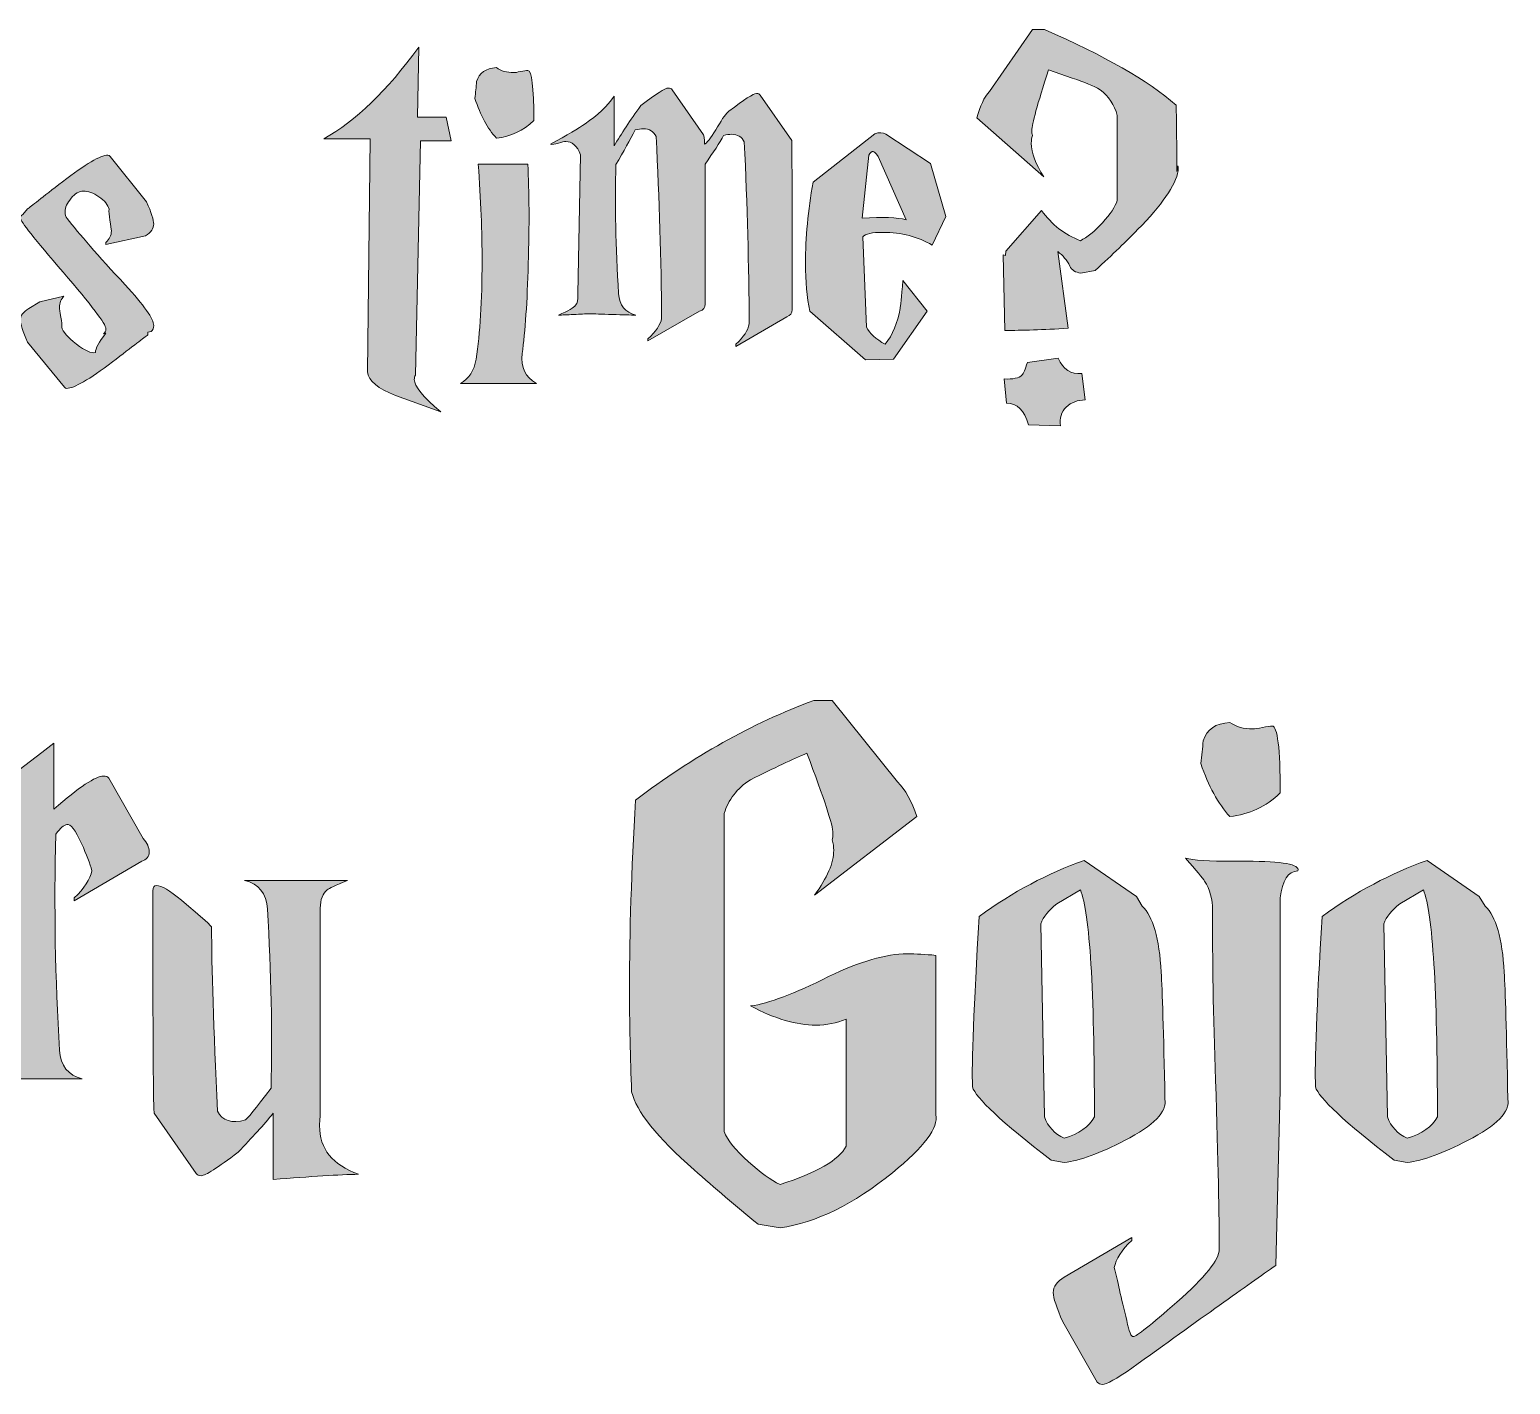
# Model space of a CAD drawing. Header units: centimetres. Extents: x 0.5 to 29, y -19.9 to -0.6.
# Drawn here: x 14.77 to 28.99, y -18.6 to -5.59 of the extents above; entities that cross this region are included whole.
import ezdxf

# ---------------------------------------------------------------- set-up
doc = ezdxf.new("R2010")
doc.units = ezdxf.units.CM
doc.header["$MEASUREMENT"] = 0
doc.layers.add('Capa 1', color=7, linetype='Continuous')

# ---------------------------------------------------------------- blocks, each defined once
blk = doc.blocks.new('block 2')
at = {"layer": 'Capa 1', "true_color": 0x1c1c1b}
h = blk.add_hatch(color=250, dxfattribs=at)
h.dxf.hatch_style = 2
edge = h.paths.add_edge_path()
edge.add_spline(control_points=[(24.134, -8.477), (24.134, -8.477), (24.118, -7.752), (24.118, -7.752), (24.118, -7.752), (24.139, -7.758), (24.139, -7.758), (24.139, -7.758), (24.144, -7.715), (24.144, -7.715), (24.144, -7.715), (24.486, -7.324), (24.486, -7.324), (24.585, -7.461), (24.709, -7.558), (24.86, -7.615), (24.923, -7.583), (24.994, -7.526), (25.071, -7.443), (25.148, -7.36), (25.196, -7.288), (25.213, -7.228), (25.213, -7.228), (25.213, -6.413), (25.213, -6.413), (25.188, -6.311), (25.133, -6.228), (25.048, -6.165), (24.988, -6.13), (24.899, -6.092), (24.782, -6.054), (24.782, -6.054), (24.553, -5.974), (24.553, -5.974), (24.446, -6.306), (24.393, -6.5), (24.393, -6.556), (24.393, -6.574), (24.395, -6.59), (24.398, -6.604), (24.391, -6.629), (24.388, -6.653), (24.388, -6.678), (24.388, -6.773), (24.428, -6.881), (24.509, -7.001), (24.509, -7.001), (23.864, -6.435), (23.864, -6.435), (23.895, -6.322), (23.936, -6.237), (23.985, -6.181), (23.985, -6.181), (24.398, -5.588), (24.398, -5.588), (24.398, -5.588), (24.515, -5.588), (24.515, -5.588), (25.086, -5.835), (25.508, -6.077), (25.779, -6.313), (25.783, -6.412), (25.785, -6.618), (25.785, -6.932), (25.785, -6.971), (25.788, -6.958), (25.795, -6.895), (25.799, -6.909), (25.8, -6.925), (25.8, -6.943), (25.772, -7.084), (25.642, -7.273), (25.409, -7.509), (25.307, -7.615), (25.171, -7.745), (25.001, -7.9), (25.001, -7.9), (24.864, -7.927), (24.864, -7.927), (24.811, -7.92), (24.776, -7.897), (24.758, -7.858), (24.73, -7.802), (24.691, -7.756), (24.642, -7.72), (24.642, -7.72), (24.742, -8.456), (24.742, -8.456), (24.499, -8.47), (24.296, -8.477), (24.134, -8.477)], knot_values=[0, 0, 0, 0, 1, 1, 1, 2, 2, 2, 3, 3, 3, 4, 4, 4, 5, 5, 5, 6, 6, 6, 7, 7, 7, 8, 8, 8, 9, 9, 9, 10, 10, 10, 11, 11, 11, 12, 12, 12, 13, 13, 13, 14, 14, 14, 15, 15, 15, 16, 16, 16, 17, 17, 17, 18, 18, 18, 19, 19, 19, 20, 20, 20, 21, 21, 21, 22, 22, 22, 23, 23, 23, 24, 24, 24, 25, 25, 25, 26, 26, 26, 27, 27, 27, 28, 28, 28, 29, 29, 29, 30, 30, 30, 30], degree=3, periodic=1)
edge = h.paths.add_edge_path()
edge.add_spline(control_points=[(24.351, -8.784), (24.329, -8.851), (24.312, -8.892), (24.298, -8.906), (24.269, -8.934), (24.213, -8.946), (24.128, -8.943), (24.128, -8.943), (24.149, -9.176), (24.149, -9.176), (24.252, -9.176), (24.322, -9.245), (24.361, -9.382), (24.361, -9.382), (24.668, -9.393), (24.668, -9.393), (24.657, -9.319), (24.676, -9.259), (24.724, -9.213), (24.771, -9.167), (24.832, -9.144), (24.906, -9.144), (24.906, -9.144), (24.874, -8.89), (24.874, -8.89), (24.769, -8.901), (24.693, -8.851), (24.647, -8.742), (24.647, -8.742), (24.351, -8.784), (24.351, -8.784)], knot_values=[0, 0, 0, 0, 1, 1, 1, 2, 2, 2, 3, 3, 3, 4, 4, 4, 5, 5, 5, 6, 6, 6, 7, 7, 7, 8, 8, 8, 9, 9, 9, 10, 10, 10, 10], degree=3, periodic=1)
h = blk.add_hatch(color=250, dxfattribs=at)
h.dxf.hatch_style = 2
edge = h.paths.add_edge_path()
edge.add_spline(control_points=[(18.816, -6.657), (18.816, -6.657), (18.519, -6.657), (18.519, -6.657), (18.519, -6.657), (18.472, -8.906), (18.472, -8.906), (18.465, -8.92), (18.461, -8.934), (18.461, -8.948), (18.461, -9.012), (18.546, -9.116), (18.715, -9.26), (18.715, -9.26), (18.281, -9.102), (18.281, -9.102), (18.112, -9.038), (18.022, -8.962), (18.011, -8.874), (18.011, -8.874), (18.038, -6.636), (18.038, -6.636), (18.038, -6.636), (17.593, -6.636), (17.593, -6.636), (17.897, -6.466), (18.2, -6.174), (18.503, -5.757), (18.503, -5.757), (18.493, -6.429), (18.493, -6.429), (18.493, -6.429), (18.768, -6.429), (18.768, -6.429), (18.768, -6.429), (18.816, -6.657), (18.816, -6.657)], knot_values=[0, 0, 0, 0, 1, 1, 1, 2, 2, 2, 3, 3, 3, 4, 4, 4, 5, 5, 5, 6, 6, 6, 7, 7, 7, 8, 8, 8, 9, 9, 9, 10, 10, 10, 11, 11, 11, 12, 12, 12, 12], degree=3, periodic=1)
h = blk.add_hatch(color=250, dxfattribs=at)
h.dxf.hatch_style = 2
edge = h.paths.add_edge_path()
edge.add_spline(control_points=[(19.054, -8.752), (19.093, -8.502), (19.112, -8.19), (19.112, -7.816), (19.112, -7.534), (19.1, -7.221), (19.075, -6.879), (19.075, -6.879), (19.551, -6.879), (19.551, -6.879), (19.565, -7.147), (19.567, -7.466), (19.556, -7.837), (19.546, -8.2), (19.526, -8.488), (19.498, -8.699), (19.481, -8.83), (19.526, -8.925), (19.636, -8.985), (19.636, -8.985), (18.906, -8.985), (18.906, -8.985), (18.987, -8.939), (19.036, -8.862), (19.054, -8.752)], knot_values=[0, 0, 0, 0, 1, 1, 1, 2, 2, 2, 3, 3, 3, 4, 4, 4, 5, 5, 5, 6, 6, 6, 7, 7, 7, 8, 8, 8, 8], degree=3, periodic=1)
edge = h.paths.add_edge_path()
edge.add_spline(control_points=[(19.059, -6.085), (19.055, -6.138), (19.05, -6.193), (19.043, -6.249), (19.096, -6.412), (19.165, -6.539), (19.25, -6.63), (19.387, -6.616), (19.507, -6.56), (19.609, -6.461), (19.609, -6.14), (19.59, -5.98), (19.551, -5.98), (19.537, -5.98), (19.514, -5.983), (19.482, -5.99), (19.451, -5.997), (19.428, -6.001), (19.414, -6.001), (19.35, -6.001), (19.295, -5.985), (19.25, -5.953), (19.147, -5.96), (19.084, -6.004), (19.059, -6.085)], knot_values=[0, 0, 0, 0, 1, 1, 1, 2, 2, 2, 3, 3, 3, 4, 4, 4, 5, 5, 5, 6, 6, 6, 7, 7, 7, 8, 8, 8, 8], degree=3, periodic=1)
h = blk.add_hatch(color=250, dxfattribs=at)
h.dxf.hatch_style = 2
edge = h.paths.add_edge_path()
edge.add_spline(control_points=[(21.25, -6.689), (21.285, -6.66), (21.326, -6.605), (21.374, -6.522), (21.422, -6.439), (21.458, -6.389), (21.483, -6.371), (21.631, -6.258), (21.719, -6.202), (21.747, -6.202), (21.765, -6.202), (21.777, -6.207), (21.784, -6.218), (21.784, -6.218), (22.086, -6.652), (22.086, -6.652), (22.089, -6.655), (22.091, -7.197), (22.091, -8.276), (22.091, -8.311), (22.073, -8.334), (22.038, -8.345), (22.038, -8.345), (21.551, -8.631), (21.551, -8.631), (21.551, -8.631), (21.551, -8.61), (21.551, -8.61), (21.625, -8.539), (21.668, -8.474), (21.678, -8.414), (21.675, -7.856), (21.659, -7.274), (21.631, -6.667), (21.606, -6.618), (21.566, -6.593), (21.511, -6.593), (21.486, -6.593), (21.46, -6.597), (21.432, -6.604), (21.394, -6.675), (21.335, -6.766), (21.255, -6.879), (21.255, -6.879), (21.255, -7.461), (21.255, -7.461), (21.255, -7.461), (21.255, -7.985), (21.255, -7.985), (21.255, -7.996), (21.255, -8.02), (21.255, -8.059), (21.255, -8.059), (21.255, -8.176), (21.255, -8.176), (21.255, -8.176), (21.255, -8.223), (21.255, -8.223), (21.255, -8.258), (21.237, -8.281), (21.201, -8.292), (21.201, -8.292), (20.705, -8.578), (20.705, -8.578), (20.705, -8.578), (20.705, -8.557), (20.705, -8.557), (20.782, -8.486), (20.826, -8.421), (20.837, -8.361), (20.833, -7.803), (20.815, -7.221), (20.784, -6.615), (20.759, -6.565), (20.719, -6.54), (20.662, -6.54), (20.638, -6.54), (20.611, -6.544), (20.583, -6.551), (20.534, -6.646), (20.472, -6.757), (20.398, -6.884), (20.387, -7.262), (20.396, -7.675), (20.424, -8.123), (20.431, -8.236), (20.486, -8.304), (20.588, -8.329), (20.539, -8.329), (20.464, -8.327), (20.363, -8.324), (20.263, -8.32), (20.188, -8.318), (20.138, -8.318), (20.107, -8.318), (20.058, -8.32), (19.993, -8.324), (19.928, -8.327), (19.879, -8.329), (19.847, -8.329), (19.939, -8.29), (19.994, -8.258), (20.011, -8.234), (20.026, -8.22), (20.033, -8.184), (20.033, -8.128), (20.033, -8.128), (20.059, -6.789), (20.059, -6.789), (20.024, -6.704), (19.976, -6.662), (19.916, -6.662), (19.902, -6.662), (19.878, -6.667), (19.845, -6.678), (19.811, -6.689), (19.786, -6.692), (19.768, -6.689), (19.93, -6.6), (20.041, -6.535), (20.101, -6.493), (20.221, -6.412), (20.315, -6.323), (20.382, -6.228), (20.382, -6.228), (20.382, -6.704), (20.382, -6.704), (20.449, -6.588), (20.534, -6.459), (20.636, -6.318), (20.784, -6.205), (20.872, -6.149), (20.9, -6.149), (20.918, -6.149), (20.93, -6.154), (20.938, -6.165), (20.938, -6.165), (21.239, -6.599), (21.239, -6.599), (21.243, -6.602), (21.246, -6.632), (21.25, -6.689)], knot_values=[0, 0, 0, 0, 1, 1, 1, 2, 2, 2, 3, 3, 3, 4, 4, 4, 5, 5, 5, 6, 6, 6, 7, 7, 7, 8, 8, 8, 9, 9, 9, 10, 10, 10, 11, 11, 11, 12, 12, 12, 13, 13, 13, 14, 14, 14, 15, 15, 15, 16, 16, 16, 17, 17, 17, 18, 18, 18, 19, 19, 19, 20, 20, 20, 21, 21, 21, 22, 22, 22, 23, 23, 23, 24, 24, 24, 25, 25, 25, 26, 26, 26, 27, 27, 27, 28, 28, 28, 29, 29, 29, 30, 30, 30, 31, 31, 31, 32, 32, 32, 33, 33, 33, 34, 34, 34, 35, 35, 35, 36, 36, 36, 37, 37, 37, 38, 38, 38, 39, 39, 39, 40, 40, 40, 41, 41, 41, 42, 42, 42, 43, 43, 43, 44, 44, 44, 45, 45, 45, 46, 46, 46, 47, 47, 47, 47], degree=3, periodic=1)
h = blk.add_hatch(color=250, dxfattribs=at)
h.dxf.hatch_style = 2
edge = h.paths.add_edge_path()
edge.add_spline(control_points=[(23.567, -7.382), (23.567, -7.382), (23.435, -7.657), (23.435, -7.657), (23.298, -7.576), (23.141, -7.535), (22.964, -7.535), (22.858, -7.535), (22.793, -7.549), (22.768, -7.578), (22.768, -7.578), (22.805, -8.445), (22.805, -8.445), (22.834, -8.505), (22.894, -8.56), (22.985, -8.61), (23.056, -8.518), (23.103, -8.403), (23.128, -8.266), (23.132, -8.251), (23.141, -8.162), (23.155, -7.996), (23.155, -7.996), (23.388, -8.292), (23.388, -8.292), (23.388, -8.292), (23.065, -8.752), (23.065, -8.752), (23.065, -8.752), (22.795, -8.758), (22.795, -8.758), (22.795, -8.758), (22.26, -8.292), (22.26, -8.292), (22.232, -8.158), (22.218, -8.005), (22.218, -7.832), (22.218, -7.585), (22.243, -7.325), (22.292, -7.054), (22.292, -7.054), (22.885, -6.588), (22.885, -6.588), (22.927, -6.574), (22.962, -6.576), (22.991, -6.593), (22.991, -6.593), (23.419, -6.874), (23.419, -6.874), (23.419, -6.874), (23.567, -7.382), (23.567, -7.382)], knot_values=[0, 0, 0, 0, 1, 1, 1, 2, 2, 2, 3, 3, 3, 4, 4, 4, 5, 5, 5, 6, 6, 6, 7, 7, 7, 8, 8, 8, 9, 9, 9, 10, 10, 10, 11, 11, 11, 12, 12, 12, 13, 13, 13, 14, 14, 14, 15, 15, 15, 16, 16, 16, 17, 17, 17, 17], degree=3, periodic=1)
edge = h.paths.add_edge_path()
edge.add_spline(control_points=[(23.186, -7.414), (23.186, -7.414), (22.917, -6.805), (22.917, -6.805), (22.892, -6.773), (22.876, -6.757), (22.869, -6.757), (22.855, -6.757), (22.841, -6.77), (22.827, -6.794), (22.827, -6.794), (22.763, -7.398), (22.763, -7.398), (22.961, -7.387), (23.102, -7.392), (23.186, -7.414)], knot_values=[0, 0, 0, 0, 1, 1, 1, 2, 2, 2, 3, 3, 3, 4, 4, 4, 5, 5, 5, 5], degree=3, periodic=1)
h = blk.add_hatch(color=250, dxfattribs=at)
h.dxf.hatch_style = 2
edge = h.paths.add_edge_path()
edge.add_spline(control_points=[(15.9, -8.52), (15.872, -8.541), (15.759, -8.627), (15.561, -8.779), (15.339, -8.948), (15.193, -9.033), (15.122, -9.033), (15.112, -9.033), (15.104, -9.029), (15.101, -9.022), (15.101, -9.022), (14.746, -8.588), (14.746, -8.588), (14.7, -8.486), (14.678, -8.416), (14.678, -8.377), (14.678, -8.334), (14.704, -8.297), (14.757, -8.266), (14.757, -8.266), (14.863, -8.202), (14.863, -8.202), (14.863, -8.202), (15.096, -8.149), (15.096, -8.149), (15.067, -8.177), (15.053, -8.213), (15.053, -8.255), (15.053, -8.269), (15.058, -8.3), (15.066, -8.348), (15.075, -8.395), (15.078, -8.428), (15.074, -8.445), (15.085, -8.488), (15.132, -8.542), (15.215, -8.607), (15.299, -8.672), (15.36, -8.699), (15.398, -8.689), (15.398, -8.65), (15.432, -8.588), (15.498, -8.504), (15.498, -8.504), (15.477, -8.509), (15.477, -8.509), (15.491, -8.498), (15.498, -8.482), (15.498, -8.461), (15.498, -8.415), (15.361, -8.234), (15.088, -7.917), (14.814, -7.6), (14.678, -7.428), (14.678, -7.4), (14.678, -7.382), (14.685, -7.37), (14.699, -7.362), (14.699, -7.362), (14.746, -7.309), (14.746, -7.309), (14.774, -7.288), (14.886, -7.201), (15.082, -7.049), (15.302, -6.879), (15.447, -6.794), (15.517, -6.794), (15.528, -6.794), (15.535, -6.798), (15.538, -6.805), (15.538, -6.805), (15.89, -7.242), (15.89, -7.242), (15.935, -7.345), (15.958, -7.416), (15.958, -7.455), (15.958, -7.497), (15.932, -7.535), (15.879, -7.567), (15.879, -7.567), (15.498, -7.652), (15.498, -7.652), (15.498, -7.652), (15.498, -7.631), (15.498, -7.631), (15.533, -7.602), (15.551, -7.565), (15.551, -7.519), (15.551, -7.502), (15.546, -7.468), (15.537, -7.419), (15.529, -7.37), (15.526, -7.334), (15.53, -7.313), (15.519, -7.271), (15.486, -7.231), (15.432, -7.194), (15.377, -7.157), (15.327, -7.138), (15.281, -7.138), (15.242, -7.138), (15.203, -7.161), (15.164, -7.207), (15.126, -7.253), (15.106, -7.297), (15.106, -7.339), (15.106, -7.364), (15.113, -7.385), (15.127, -7.403), (15.237, -7.544), (15.422, -7.756), (15.683, -8.038), (15.866, -8.236), (15.958, -8.366), (15.958, -8.43), (15.958, -8.454), (15.949, -8.474), (15.932, -8.488), (15.932, -8.488), (15.9, -8.493), (15.9, -8.493), (15.9, -8.493), (15.9, -8.52), (15.9, -8.52)], knot_values=[0, 0, 0, 0, 1, 1, 1, 2, 2, 2, 3, 3, 3, 4, 4, 4, 5, 5, 5, 6, 6, 6, 7, 7, 7, 8, 8, 8, 9, 9, 9, 10, 10, 10, 11, 11, 11, 12, 12, 12, 13, 13, 13, 14, 14, 14, 15, 15, 15, 16, 16, 16, 17, 17, 17, 18, 18, 18, 19, 19, 19, 20, 20, 20, 21, 21, 21, 22, 22, 22, 23, 23, 23, 24, 24, 24, 25, 25, 25, 26, 26, 26, 27, 27, 27, 28, 28, 28, 29, 29, 29, 30, 30, 30, 31, 31, 31, 32, 32, 32, 33, 33, 33, 34, 34, 34, 35, 35, 35, 36, 36, 36, 37, 37, 37, 38, 38, 38, 39, 39, 39, 40, 40, 40, 41, 41, 41, 41], degree=3, periodic=1)
at = {"layer": 'Capa 1', "lineweight": 0}
for points, knots in [([(24.134, -8.477), (24.134, -8.477), (24.118, -7.752), (24.118, -7.752), (24.118, -7.752), (24.139, -7.758), (24.139, -7.758), (24.139, -7.758), (24.144, -7.715), (24.144, -7.715), (24.144, -7.715), (24.486, -7.324), (24.486, -7.324), (24.585, -7.461), (24.709, -7.558), (24.86, -7.615), (24.923, -7.583), (24.994, -7.526), (25.071, -7.443), (25.148, -7.36), (25.196, -7.288), (25.213, -7.228), (25.213, -7.228), (25.213, -6.413), (25.213, -6.413), (25.188, -6.311), (25.133, -6.228), (25.048, -6.165), (24.988, -6.13), (24.899, -6.092), (24.782, -6.054), (24.782, -6.054), (24.553, -5.974), (24.553, -5.974), (24.446, -6.306), (24.393, -6.5), (24.393, -6.556), (24.393, -6.574), (24.395, -6.59), (24.398, -6.604), (24.391, -6.629), (24.388, -6.653), (24.388, -6.678), (24.388, -6.773), (24.428, -6.881), (24.509, -7.001), (24.509, -7.001), (23.864, -6.435), (23.864, -6.435), (23.895, -6.322), (23.936, -6.237), (23.985, -6.181), (23.985, -6.181), (24.398, -5.588), (24.398, -5.588), (24.398, -5.588), (24.515, -5.588), (24.515, -5.588), (25.086, -5.835), (25.508, -6.077), (25.779, -6.313), (25.783, -6.412), (25.785, -6.618), (25.785, -6.932), (25.785, -6.971), (25.788, -6.958), (25.795, -6.895), (25.799, -6.909), (25.8, -6.925), (25.8, -6.943), (25.772, -7.084), (25.642, -7.273), (25.409, -7.509), (25.307, -7.615), (25.171, -7.745), (25.001, -7.9), (25.001, -7.9), (24.864, -7.927), (24.864, -7.927), (24.811, -7.92), (24.776, -7.897), (24.758, -7.858), (24.73, -7.802), (24.691, -7.756), (24.642, -7.72), (24.642, -7.72), (24.742, -8.456), (24.742, -8.456), (24.499, -8.47), (24.296, -8.477), (24.134, -8.477)], [0, 0, 0, 0, 1, 1, 1, 2, 2, 2, 3, 3, 3, 4, 4, 4, 5, 5, 5, 6, 6, 6, 7, 7, 7, 8, 8, 8, 9, 9, 9, 10, 10, 10, 11, 11, 11, 12, 12, 12, 13, 13, 13, 14, 14, 14, 15, 15, 15, 16, 16, 16, 17, 17, 17, 18, 18, 18, 19, 19, 19, 20, 20, 20, 21, 21, 21, 22, 22, 22, 23, 23, 23, 24, 24, 24, 25, 25, 25, 26, 26, 26, 27, 27, 27, 28, 28, 28, 29, 29, 29, 30, 30, 30, 30]), ([(18.816, -6.657), (18.816, -6.657), (18.519, -6.657), (18.519, -6.657), (18.519, -6.657), (18.472, -8.906), (18.472, -8.906), (18.465, -8.92), (18.461, -8.934), (18.461, -8.948), (18.461, -9.012), (18.546, -9.116), (18.715, -9.26), (18.715, -9.26), (18.281, -9.102), (18.281, -9.102), (18.112, -9.038), (18.022, -8.962), (18.011, -8.874), (18.011, -8.874), (18.038, -6.636), (18.038, -6.636), (18.038, -6.636), (17.593, -6.636), (17.593, -6.636), (17.897, -6.466), (18.2, -6.174), (18.503, -5.757), (18.503, -5.757), (18.493, -6.429), (18.493, -6.429), (18.493, -6.429), (18.768, -6.429), (18.768, -6.429), (18.768, -6.429), (18.816, -6.657), (18.816, -6.657)], [0, 0, 0, 0, 1, 1, 1, 2, 2, 2, 3, 3, 3, 4, 4, 4, 5, 5, 5, 6, 6, 6, 7, 7, 7, 8, 8, 8, 9, 9, 9, 10, 10, 10, 11, 11, 11, 12, 12, 12, 12]), ([(19.059, -6.085), (19.055, -6.138), (19.05, -6.193), (19.043, -6.249), (19.096, -6.412), (19.165, -6.539), (19.25, -6.63), (19.387, -6.616), (19.507, -6.56), (19.609, -6.461), (19.609, -6.14), (19.59, -5.98), (19.551, -5.98), (19.537, -5.98), (19.514, -5.983), (19.482, -5.99), (19.451, -5.997), (19.428, -6.001), (19.414, -6.001), (19.35, -6.001), (19.295, -5.985), (19.25, -5.953), (19.147, -5.96), (19.084, -6.004), (19.059, -6.085)], [0, 0, 0, 0, 1, 1, 1, 2, 2, 2, 3, 3, 3, 4, 4, 4, 5, 5, 5, 6, 6, 6, 7, 7, 7, 8, 8, 8, 8]), ([(21.25, -6.689), (21.285, -6.66), (21.326, -6.605), (21.374, -6.522), (21.422, -6.439), (21.458, -6.389), (21.483, -6.371), (21.631, -6.258), (21.719, -6.202), (21.747, -6.202), (21.765, -6.202), (21.777, -6.207), (21.784, -6.218), (21.784, -6.218), (22.086, -6.652), (22.086, -6.652), (22.089, -6.655), (22.091, -7.197), (22.091, -8.276), (22.091, -8.311), (22.073, -8.334), (22.038, -8.345), (22.038, -8.345), (21.551, -8.631), (21.551, -8.631), (21.551, -8.631), (21.551, -8.61), (21.551, -8.61), (21.625, -8.539), (21.668, -8.474), (21.678, -8.414), (21.675, -7.856), (21.659, -7.274), (21.631, -6.667), (21.606, -6.618), (21.566, -6.593), (21.511, -6.593), (21.486, -6.593), (21.46, -6.597), (21.432, -6.604), (21.394, -6.675), (21.335, -6.766), (21.255, -6.879), (21.255, -6.879), (21.255, -7.461), (21.255, -7.461), (21.255, -7.461), (21.255, -7.985), (21.255, -7.985), (21.255, -7.996), (21.255, -8.02), (21.255, -8.059), (21.255, -8.059), (21.255, -8.176), (21.255, -8.176), (21.255, -8.176), (21.255, -8.223), (21.255, -8.223), (21.255, -8.258), (21.237, -8.281), (21.201, -8.292), (21.201, -8.292), (20.705, -8.578), (20.705, -8.578), (20.705, -8.578), (20.705, -8.557), (20.705, -8.557), (20.782, -8.486), (20.826, -8.421), (20.837, -8.361), (20.833, -7.803), (20.815, -7.221), (20.784, -6.615), (20.759, -6.565), (20.719, -6.54), (20.662, -6.54), (20.638, -6.54), (20.611, -6.544), (20.583, -6.551), (20.534, -6.646), (20.472, -6.757), (20.398, -6.884), (20.387, -7.262), (20.396, -7.675), (20.424, -8.123), (20.431, -8.236), (20.486, -8.304), (20.588, -8.329), (20.539, -8.329), (20.464, -8.327), (20.363, -8.324), (20.263, -8.32), (20.188, -8.318), (20.138, -8.318), (20.107, -8.318), (20.058, -8.32), (19.993, -8.324), (19.928, -8.327), (19.879, -8.329), (19.847, -8.329), (19.939, -8.29), (19.994, -8.258), (20.011, -8.234), (20.026, -8.22), (20.033, -8.184), (20.033, -8.128), (20.033, -8.128), (20.059, -6.789), (20.059, -6.789), (20.024, -6.704), (19.976, -6.662), (19.916, -6.662), (19.902, -6.662), (19.878, -6.667), (19.845, -6.678), (19.811, -6.689), (19.786, -6.692), (19.768, -6.689), (19.93, -6.6), (20.041, -6.535), (20.101, -6.493), (20.221, -6.412), (20.315, -6.323), (20.382, -6.228), (20.382, -6.228), (20.382, -6.704), (20.382, -6.704), (20.449, -6.588), (20.534, -6.459), (20.636, -6.318), (20.784, -6.205), (20.872, -6.149), (20.9, -6.149), (20.918, -6.149), (20.93, -6.154), (20.938, -6.165), (20.938, -6.165), (21.239, -6.599), (21.239, -6.599), (21.243, -6.602), (21.246, -6.632), (21.25, -6.689)], [0, 0, 0, 0, 1, 1, 1, 2, 2, 2, 3, 3, 3, 4, 4, 4, 5, 5, 5, 6, 6, 6, 7, 7, 7, 8, 8, 8, 9, 9, 9, 10, 10, 10, 11, 11, 11, 12, 12, 12, 13, 13, 13, 14, 14, 14, 15, 15, 15, 16, 16, 16, 17, 17, 17, 18, 18, 18, 19, 19, 19, 20, 20, 20, 21, 21, 21, 22, 22, 22, 23, 23, 23, 24, 24, 24, 25, 25, 25, 26, 26, 26, 27, 27, 27, 28, 28, 28, 29, 29, 29, 30, 30, 30, 31, 31, 31, 32, 32, 32, 33, 33, 33, 34, 34, 34, 35, 35, 35, 36, 36, 36, 37, 37, 37, 38, 38, 38, 39, 39, 39, 40, 40, 40, 41, 41, 41, 42, 42, 42, 43, 43, 43, 44, 44, 44, 45, 45, 45, 46, 46, 46, 47, 47, 47, 47]), ([(23.567, -7.382), (23.567, -7.382), (23.435, -7.657), (23.435, -7.657), (23.298, -7.576), (23.141, -7.535), (22.964, -7.535), (22.858, -7.535), (22.793, -7.549), (22.768, -7.578), (22.768, -7.578), (22.805, -8.445), (22.805, -8.445), (22.834, -8.505), (22.894, -8.56), (22.985, -8.61), (23.056, -8.518), (23.103, -8.403), (23.128, -8.266), (23.132, -8.251), (23.141, -8.162), (23.155, -7.996), (23.155, -7.996), (23.388, -8.292), (23.388, -8.292), (23.388, -8.292), (23.065, -8.752), (23.065, -8.752), (23.065, -8.752), (22.795, -8.758), (22.795, -8.758), (22.795, -8.758), (22.26, -8.292), (22.26, -8.292), (22.232, -8.158), (22.218, -8.005), (22.218, -7.832), (22.218, -7.585), (22.243, -7.325), (22.292, -7.054), (22.292, -7.054), (22.885, -6.588), (22.885, -6.588), (22.927, -6.574), (22.962, -6.576), (22.991, -6.593), (22.991, -6.593), (23.419, -6.874), (23.419, -6.874), (23.419, -6.874), (23.567, -7.382), (23.567, -7.382)], [0, 0, 0, 0, 1, 1, 1, 2, 2, 2, 3, 3, 3, 4, 4, 4, 5, 5, 5, 6, 6, 6, 7, 7, 7, 8, 8, 8, 9, 9, 9, 10, 10, 10, 11, 11, 11, 12, 12, 12, 13, 13, 13, 14, 14, 14, 15, 15, 15, 16, 16, 16, 17, 17, 17, 17]), ([(15.9, -8.52), (15.872, -8.541), (15.759, -8.627), (15.561, -8.779), (15.339, -8.948), (15.193, -9.033), (15.122, -9.033), (15.112, -9.033), (15.104, -9.029), (15.101, -9.022), (15.101, -9.022), (14.746, -8.588), (14.746, -8.588), (14.7, -8.486), (14.678, -8.416), (14.678, -8.377), (14.678, -8.334), (14.704, -8.297), (14.757, -8.266), (14.757, -8.266), (14.863, -8.202), (14.863, -8.202), (14.863, -8.202), (15.096, -8.149), (15.096, -8.149), (15.067, -8.177), (15.053, -8.213), (15.053, -8.255), (15.053, -8.269), (15.058, -8.3), (15.066, -8.348), (15.075, -8.395), (15.078, -8.428), (15.074, -8.445), (15.085, -8.488), (15.132, -8.542), (15.215, -8.607), (15.299, -8.672), (15.36, -8.699), (15.398, -8.689), (15.398, -8.65), (15.432, -8.588), (15.498, -8.504), (15.498, -8.504), (15.477, -8.509), (15.477, -8.509), (15.491, -8.498), (15.498, -8.482), (15.498, -8.461), (15.498, -8.415), (15.361, -8.234), (15.088, -7.917), (14.814, -7.6), (14.678, -7.428), (14.678, -7.4), (14.678, -7.382), (14.685, -7.37), (14.699, -7.362), (14.699, -7.362), (14.746, -7.309), (14.746, -7.309), (14.774, -7.288), (14.886, -7.201), (15.082, -7.049), (15.302, -6.879), (15.447, -6.794), (15.517, -6.794), (15.528, -6.794), (15.535, -6.798), (15.538, -6.805), (15.538, -6.805), (15.89, -7.242), (15.89, -7.242), (15.935, -7.345), (15.958, -7.416), (15.958, -7.455), (15.958, -7.497), (15.932, -7.535), (15.879, -7.567), (15.879, -7.567), (15.498, -7.652), (15.498, -7.652), (15.498, -7.652), (15.498, -7.631), (15.498, -7.631), (15.533, -7.602), (15.551, -7.565), (15.551, -7.519), (15.551, -7.502), (15.546, -7.468), (15.537, -7.419), (15.529, -7.37), (15.526, -7.334), (15.53, -7.313), (15.519, -7.271), (15.486, -7.231), (15.432, -7.194), (15.377, -7.157), (15.327, -7.138), (15.281, -7.138), (15.242, -7.138), (15.203, -7.161), (15.164, -7.207), (15.126, -7.253), (15.106, -7.297), (15.106, -7.339), (15.106, -7.364), (15.113, -7.385), (15.127, -7.403), (15.237, -7.544), (15.422, -7.756), (15.683, -8.038), (15.866, -8.236), (15.958, -8.366), (15.958, -8.43), (15.958, -8.454), (15.949, -8.474), (15.932, -8.488), (15.932, -8.488), (15.9, -8.493), (15.9, -8.493), (15.9, -8.493), (15.9, -8.52), (15.9, -8.52)], [0, 0, 0, 0, 1, 1, 1, 2, 2, 2, 3, 3, 3, 4, 4, 4, 5, 5, 5, 6, 6, 6, 7, 7, 7, 8, 8, 8, 9, 9, 9, 10, 10, 10, 11, 11, 11, 12, 12, 12, 13, 13, 13, 14, 14, 14, 15, 15, 15, 16, 16, 16, 17, 17, 17, 18, 18, 18, 19, 19, 19, 20, 20, 20, 21, 21, 21, 22, 22, 22, 23, 23, 23, 24, 24, 24, 25, 25, 25, 26, 26, 26, 27, 27, 27, 28, 28, 28, 29, 29, 29, 30, 30, 30, 31, 31, 31, 32, 32, 32, 33, 33, 33, 34, 34, 34, 35, 35, 35, 36, 36, 36, 37, 37, 37, 38, 38, 38, 39, 39, 39, 40, 40, 40, 41, 41, 41, 41]), ([(23.186, -7.414), (23.186, -7.414), (22.917, -6.805), (22.917, -6.805), (22.892, -6.773), (22.876, -6.757), (22.869, -6.757), (22.855, -6.757), (22.841, -6.77), (22.827, -6.794), (22.827, -6.794), (22.763, -7.398), (22.763, -7.398), (22.961, -7.387), (23.102, -7.392), (23.186, -7.414)], [0, 0, 0, 0, 1, 1, 1, 2, 2, 2, 3, 3, 3, 4, 4, 4, 5, 5, 5, 5]), ([(19.054, -8.752), (19.093, -8.502), (19.112, -8.19), (19.112, -7.816), (19.112, -7.534), (19.1, -7.221), (19.075, -6.879), (19.075, -6.879), (19.551, -6.879), (19.551, -6.879), (19.565, -7.147), (19.567, -7.466), (19.556, -7.837), (19.546, -8.2), (19.526, -8.488), (19.498, -8.699), (19.481, -8.83), (19.526, -8.925), (19.636, -8.985), (19.636, -8.985), (18.906, -8.985), (18.906, -8.985), (18.987, -8.939), (19.036, -8.862), (19.054, -8.752)], [0, 0, 0, 0, 1, 1, 1, 2, 2, 2, 3, 3, 3, 4, 4, 4, 5, 5, 5, 6, 6, 6, 7, 7, 7, 8, 8, 8, 8]), ([(24.351, -8.784), (24.329, -8.851), (24.312, -8.892), (24.298, -8.906), (24.269, -8.934), (24.213, -8.946), (24.128, -8.943), (24.128, -8.943), (24.149, -9.176), (24.149, -9.176), (24.252, -9.176), (24.322, -9.245), (24.361, -9.382), (24.361, -9.382), (24.668, -9.393), (24.668, -9.393), (24.657, -9.319), (24.676, -9.259), (24.724, -9.213), (24.771, -9.167), (24.832, -9.144), (24.906, -9.144), (24.906, -9.144), (24.874, -8.89), (24.874, -8.89), (24.769, -8.901), (24.693, -8.851), (24.647, -8.742), (24.647, -8.742), (24.351, -8.784), (24.351, -8.784)], [0, 0, 0, 0, 1, 1, 1, 2, 2, 2, 3, 3, 3, 4, 4, 4, 5, 5, 5, 6, 6, 6, 7, 7, 7, 8, 8, 8, 9, 9, 9, 10, 10, 10, 10])]:
    blk.add_open_spline(points, degree=3, knots=knots, dxfattribs=at)
blk = doc.blocks.new('block 4')
at = {"layer": 'Capa 1', "true_color": 0x1c1c1b}
h = blk.add_hatch(color=250, dxfattribs=at)
h.dxf.hatch_style = 2
edge = h.paths.add_edge_path()
edge.add_spline(control_points=[(21.692, -14.964), (21.862, -14.941), (22.111, -14.847), (22.44, -14.682), (22.741, -14.536), (22.993, -14.463), (23.195, -14.463), (23.28, -14.463), (23.372, -14.468), (23.47, -14.478), (23.47, -14.478), (23.47, -15.049), (23.47, -15.049), (23.47, -15.049), (23.47, -15.028), (23.47, -15.028), (23.47, -15.028), (23.47, -16.009), (23.47, -16.009), (23.499, -16.131), (23.36, -16.317), (23.054, -16.566), (22.682, -16.867), (22.323, -17.043), (21.975, -17.095), (21.975, -17.095), (21.763, -17.06), (21.763, -17.06), (21.551, -16.886), (21.347, -16.712), (21.149, -16.538), (20.792, -16.223), (20.592, -15.973), (20.549, -15.79), (20.535, -15.465), (20.528, -15.127), (20.528, -14.774), (20.528, -14.266), (20.547, -13.671), (20.585, -12.989), (21.135, -12.57), (21.706, -12.25), (22.299, -12.029), (22.299, -12.029), (22.475, -12.029), (22.475, -12.029), (22.475, -12.029), (23.103, -12.812), (23.103, -12.812), (23.179, -12.888), (23.24, -12.998), (23.287, -13.144), (23.287, -13.144), (22.306, -13.899), (22.306, -13.899), (22.428, -13.734), (22.49, -13.591), (22.49, -13.469), (22.49, -13.436), (22.485, -13.403), (22.475, -13.37), (22.48, -13.351), (22.483, -13.33), (22.483, -13.306), (22.483, -13.231), (22.399, -12.975), (22.232, -12.537), (22.099, -12.594), (21.918, -12.678), (21.689, -12.791), (21.56, -12.876), (21.476, -12.984), (21.438, -13.116), (21.438, -13.116), (21.438, -16.171), (21.438, -16.171), (21.467, -16.251), (21.544, -16.347), (21.671, -16.46), (21.784, -16.564), (21.885, -16.637), (21.975, -16.679), (22.327, -16.566), (22.539, -16.444), (22.61, -16.312), (22.61, -16.312), (22.61, -15.091), (22.61, -15.091), (22.519, -15.129), (22.422, -15.148), (22.318, -15.148), (22.133, -15.148), (21.924, -15.087), (21.692, -14.964)], knot_values=[0, 0, 0, 0, 1, 1, 1, 2, 2, 2, 3, 3, 3, 4, 4, 4, 5, 5, 5, 6, 6, 6, 7, 7, 7, 8, 8, 8, 9, 9, 9, 10, 10, 10, 11, 11, 11, 12, 12, 12, 13, 13, 13, 14, 14, 14, 15, 15, 15, 16, 16, 16, 17, 17, 17, 18, 18, 18, 19, 19, 19, 20, 20, 20, 21, 21, 21, 22, 22, 22, 23, 23, 23, 24, 24, 24, 25, 25, 25, 26, 26, 26, 27, 27, 27, 28, 28, 28, 29, 29, 29, 30, 30, 30, 31, 31, 31, 31], degree=3, periodic=1)
h = blk.add_hatch(color=250, dxfattribs=at)
h.dxf.hatch_style = 2
edge = h.paths.add_edge_path()
edge.add_spline(control_points=[(26.949, -13.666), (26.855, -13.671), (26.798, -13.758), (26.779, -13.927), (26.779, -13.927), (26.779, -14.224), (26.779, -14.224), (26.779, -14.224), (26.779, -15.769), (26.779, -15.769), (26.779, -15.769), (26.737, -17.455), (26.737, -17.455), (26.474, -17.638), (26.013, -17.968), (25.352, -18.443), (25.206, -18.546), (25.113, -18.598), (25.07, -18.598), (25.052, -18.598), (25.035, -18.591), (25.021, -18.577), (25.021, -18.577), (24.691, -17.998), (24.691, -17.998), (24.63, -17.862), (24.599, -17.768), (24.599, -17.716), (24.599, -17.66), (24.634, -17.61), (24.705, -17.568), (24.705, -17.568), (25.354, -17.187), (25.354, -17.187), (25.354, -17.187), (25.354, -17.215), (25.354, -17.215), (25.255, -17.309), (25.199, -17.396), (25.185, -17.476), (25.213, -17.594), (25.252, -17.763), (25.304, -17.984), (25.327, -18.092), (25.348, -18.144), (25.367, -18.139), (25.395, -18.139), (25.535, -18.029), (25.787, -17.808), (26.058, -17.568), (26.194, -17.399), (26.194, -17.3), (26.194, -17.003), (26.182, -16.463), (26.158, -15.677), (26.135, -15.047), (26.126, -14.503), (26.13, -14.047), (26.13, -13.939), (26.104, -13.845), (26.053, -13.765), (26.034, -13.737), (25.973, -13.664), (25.869, -13.546), (25.944, -13.565), (26.095, -13.574), (26.321, -13.574), (26.321, -13.574), (26.455, -13.574), (26.455, -13.574), (26.803, -13.574), (26.967, -13.605), (26.949, -13.666)], knot_values=[0, 0, 0, 0, 1, 1, 1, 2, 2, 2, 3, 3, 3, 4, 4, 4, 5, 5, 5, 6, 6, 6, 7, 7, 7, 8, 8, 8, 9, 9, 9, 10, 10, 10, 11, 11, 11, 12, 12, 12, 13, 13, 13, 14, 14, 14, 15, 15, 15, 16, 16, 16, 17, 17, 17, 18, 18, 18, 19, 19, 19, 20, 20, 20, 21, 21, 21, 22, 22, 22, 23, 23, 23, 24, 24, 24, 24], degree=3, periodic=1)
edge = h.paths.add_edge_path()
edge.add_spline(control_points=[(26.779, -12.918), (26.642, -13.05), (26.48, -13.125), (26.295, -13.144), (26.181, -13.022), (26.089, -12.852), (26.017, -12.636), (26.027, -12.561), (26.034, -12.488), (26.039, -12.417), (26.072, -12.309), (26.157, -12.25), (26.295, -12.241), (26.357, -12.283), (26.43, -12.304), (26.516, -12.304), (26.535, -12.304), (26.566, -12.3), (26.608, -12.29), (26.651, -12.281), (26.682, -12.276), (26.701, -12.276), (26.753, -12.276), (26.779, -12.49), (26.779, -12.918)], knot_values=[0, 0, 0, 0, 1, 1, 1, 2, 2, 2, 3, 3, 3, 4, 4, 4, 5, 5, 5, 6, 6, 6, 7, 7, 7, 8, 8, 8, 8], degree=3, periodic=1)
h = blk.add_hatch(color=250, dxfattribs=at)
h.dxf.hatch_style = 2
edge = h.paths.add_edge_path()
edge.add_spline(control_points=[(14.178, -13.052), (14.418, -12.888), (14.691, -12.683), (14.997, -12.439), (14.997, -12.439), (14.997, -13.074), (14.997, -13.074), (15.241, -12.862), (15.401, -12.756), (15.476, -12.756), (15.5, -12.756), (15.516, -12.763), (15.526, -12.777), (15.526, -12.777), (15.857, -13.356), (15.857, -13.356), (15.895, -13.398), (15.914, -13.44), (15.914, -13.483), (15.914, -13.53), (15.89, -13.56), (15.843, -13.574), (15.843, -13.574), (15.194, -13.955), (15.194, -13.955), (15.194, -13.955), (15.194, -13.927), (15.194, -13.927), (15.293, -13.833), (15.349, -13.746), (15.364, -13.666), (15.345, -13.596), (15.312, -13.509), (15.265, -13.405), (15.204, -13.274), (15.157, -13.212), (15.124, -13.222), (15.095, -13.226), (15.06, -13.257), (15.018, -13.313), (14.999, -14.014), (15.011, -14.706), (15.053, -15.388), (15.063, -15.538), (15.135, -15.63), (15.272, -15.663), (15.206, -15.663), (15.106, -15.663), (14.972, -15.663), (14.838, -15.663), (14.738, -15.663), (14.672, -15.663), (14.63, -15.663), (14.565, -15.663), (14.478, -15.663), (14.391, -15.663), (14.326, -15.663), (14.284, -15.663), (14.406, -15.611), (14.479, -15.569), (14.503, -15.536), (14.522, -15.517), (14.531, -15.47), (14.531, -15.395), (14.531, -15.395), (14.531, -13.038), (14.531, -13.038), (14.531, -13.038), (14.178, -13.052), (14.178, -13.052)], knot_values=[0, 0, 0, 0, 1, 1, 1, 2, 2, 2, 3, 3, 3, 4, 4, 4, 5, 5, 5, 6, 6, 6, 7, 7, 7, 8, 8, 8, 9, 9, 9, 10, 10, 10, 11, 11, 11, 12, 12, 12, 13, 13, 13, 14, 14, 14, 15, 15, 15, 16, 16, 16, 17, 17, 17, 18, 18, 18, 19, 19, 19, 20, 20, 20, 21, 21, 21, 22, 22, 22, 23, 23, 23, 23], degree=3, periodic=1)
h = blk.add_hatch(color=250, dxfattribs=at)
h.dxf.hatch_style = 2
edge = h.paths.add_edge_path()
edge.add_spline(control_points=[(25.672, -15.86), (25.695, -15.978), (25.566, -16.11), (25.284, -16.256), (25.048, -16.378), (24.856, -16.449), (24.705, -16.467), (24.705, -16.467), (24.578, -16.446), (24.578, -16.446), (24.103, -16.079), (23.851, -15.844), (23.823, -15.741), (23.814, -15.519), (23.835, -14.974), (23.887, -14.104), (24.211, -13.868), (24.547, -13.69), (24.896, -13.567), (24.896, -13.567), (25.397, -13.913), (25.397, -13.913), (25.397, -13.913), (25.453, -14.005), (25.453, -14.005), (25.556, -14.104), (25.618, -14.315), (25.636, -14.64), (25.646, -14.805), (25.658, -15.211), (25.672, -15.86)], knot_values=[0, 0, 0, 0, 1, 1, 1, 2, 2, 2, 3, 3, 3, 4, 4, 4, 5, 5, 5, 6, 6, 6, 7, 7, 7, 8, 8, 8, 9, 9, 9, 10, 10, 10, 10], degree=3, periodic=1)
edge = h.paths.add_edge_path()
edge.add_spline(control_points=[(24.994, -16.03), (24.994, -14.802), (24.95, -14.075), (24.86, -13.85), (24.86, -13.85), (24.634, -13.984), (24.634, -13.984), (24.554, -14.045), (24.503, -14.108), (24.479, -14.174), (24.479, -14.174), (24.515, -16.03), (24.515, -16.03), (24.547, -16.124), (24.611, -16.192), (24.705, -16.234), (24.846, -16.192), (24.943, -16.124), (24.994, -16.03)], knot_values=[0, 0, 0, 0, 1, 1, 1, 2, 2, 2, 3, 3, 3, 4, 4, 4, 5, 5, 5, 6, 6, 6, 6], degree=3, periodic=1)
h = blk.add_hatch(color=250, dxfattribs=at)
h.dxf.hatch_style = 2
edge = h.paths.add_edge_path()
edge.add_spline(control_points=[(28.966, -15.86), (28.99, -15.978), (28.861, -16.11), (28.578, -16.256), (28.343, -16.378), (28.15, -16.449), (28, -16.467), (28, -16.467), (27.873, -16.446), (27.873, -16.446), (27.398, -16.079), (27.146, -15.844), (27.118, -15.741), (27.108, -15.519), (27.13, -14.974), (27.181, -14.104), (27.506, -13.868), (27.842, -13.69), (28.19, -13.567), (28.19, -13.567), (28.691, -13.913), (28.691, -13.913), (28.691, -13.913), (28.748, -14.005), (28.748, -14.005), (28.851, -14.104), (28.912, -14.315), (28.931, -14.64), (28.941, -14.805), (28.952, -15.211), (28.966, -15.86)], knot_values=[0, 0, 0, 0, 1, 1, 1, 2, 2, 2, 3, 3, 3, 4, 4, 4, 5, 5, 5, 6, 6, 6, 7, 7, 7, 8, 8, 8, 9, 9, 9, 10, 10, 10, 10], degree=3, periodic=1)
edge = h.paths.add_edge_path()
edge.add_spline(control_points=[(28.289, -16.03), (28.289, -14.802), (28.244, -14.075), (28.155, -13.85), (28.155, -13.85), (27.929, -13.984), (27.929, -13.984), (27.849, -14.045), (27.798, -14.108), (27.774, -14.174), (27.774, -14.174), (27.809, -16.03), (27.809, -16.03), (27.842, -16.124), (27.906, -16.192), (28, -16.234), (28.141, -16.192), (28.237, -16.124), (28.289, -16.03)], knot_values=[0, 0, 0, 0, 1, 1, 1, 2, 2, 2, 3, 3, 3, 4, 4, 4, 5, 5, 5, 6, 6, 6, 6], degree=3, periodic=1)
h = blk.add_hatch(color=250, dxfattribs=at)
h.dxf.hatch_style = 2
edge = h.paths.add_edge_path()
edge.add_spline(control_points=[(16.57, -15.973), (16.617, -16.068), (16.706, -16.096), (16.838, -16.058), (16.852, -16.053), (16.935, -15.952), (17.085, -15.755), (17.099, -15.218), (17.087, -14.645), (17.05, -14.033), (17.04, -13.883), (16.967, -13.791), (16.831, -13.758), (16.897, -13.758), (16.997, -13.758), (17.131, -13.758), (17.265, -13.758), (17.365, -13.758), (17.431, -13.758), (17.473, -13.758), (17.538, -13.758), (17.625, -13.758), (17.712, -13.758), (17.777, -13.758), (17.819, -13.758), (17.704, -13.805), (17.64, -13.836), (17.625, -13.85), (17.58, -13.883), (17.558, -13.941), (17.558, -14.026), (17.558, -14.026), (17.558, -16.03), (17.558, -16.03), (17.553, -16.058), (17.551, -16.086), (17.551, -16.114), (17.551, -16.336), (17.675, -16.491), (17.925, -16.58), (17.741, -16.585), (17.468, -16.601), (17.106, -16.63), (17.106, -16.63), (17.106, -15.995), (17.106, -15.995), (17.017, -16.103), (16.904, -16.227), (16.768, -16.368), (16.57, -16.519), (16.452, -16.594), (16.415, -16.594), (16.391, -16.594), (16.375, -16.587), (16.365, -16.573), (16.365, -16.573), (15.963, -15.995), (15.963, -15.995), (15.954, -15.985), (15.949, -15.273), (15.949, -13.857), (15.949, -13.824), (15.961, -13.807), (15.984, -13.807), (16.031, -13.807), (16.111, -13.854), (16.224, -13.948), (16.426, -14.118), (16.523, -14.205), (16.514, -14.209), (16.514, -14.581), (16.532, -15.169), (16.57, -15.973)], knot_values=[0, 0, 0, 0, 1, 1, 1, 2, 2, 2, 3, 3, 3, 4, 4, 4, 5, 5, 5, 6, 6, 6, 7, 7, 7, 8, 8, 8, 9, 9, 9, 10, 10, 10, 11, 11, 11, 12, 12, 12, 13, 13, 13, 14, 14, 14, 15, 15, 15, 16, 16, 16, 17, 17, 17, 18, 18, 18, 19, 19, 19, 20, 20, 20, 21, 21, 21, 22, 22, 22, 23, 23, 23, 24, 24, 24, 24], degree=3, periodic=1)
at = {"layer": 'Capa 1', "lineweight": 0}
for points, knots in [([(21.692, -14.964), (21.862, -14.941), (22.111, -14.847), (22.44, -14.682), (22.741, -14.536), (22.993, -14.463), (23.195, -14.463), (23.28, -14.463), (23.372, -14.468), (23.47, -14.478), (23.47, -14.478), (23.47, -15.049), (23.47, -15.049), (23.47, -15.049), (23.47, -15.028), (23.47, -15.028), (23.47, -15.028), (23.47, -16.009), (23.47, -16.009), (23.499, -16.131), (23.36, -16.317), (23.054, -16.566), (22.682, -16.867), (22.323, -17.043), (21.975, -17.095), (21.975, -17.095), (21.763, -17.06), (21.763, -17.06), (21.551, -16.886), (21.347, -16.712), (21.149, -16.538), (20.792, -16.223), (20.592, -15.973), (20.549, -15.79), (20.535, -15.465), (20.528, -15.127), (20.528, -14.774), (20.528, -14.266), (20.547, -13.671), (20.585, -12.989), (21.135, -12.57), (21.706, -12.25), (22.299, -12.029), (22.299, -12.029), (22.475, -12.029), (22.475, -12.029), (22.475, -12.029), (23.103, -12.812), (23.103, -12.812), (23.179, -12.888), (23.24, -12.998), (23.287, -13.144), (23.287, -13.144), (22.306, -13.899), (22.306, -13.899), (22.428, -13.734), (22.49, -13.591), (22.49, -13.469), (22.49, -13.436), (22.485, -13.403), (22.475, -13.37), (22.48, -13.351), (22.483, -13.33), (22.483, -13.306), (22.483, -13.231), (22.399, -12.975), (22.232, -12.537), (22.099, -12.594), (21.918, -12.678), (21.689, -12.791), (21.56, -12.876), (21.476, -12.984), (21.438, -13.116), (21.438, -13.116), (21.438, -16.171), (21.438, -16.171), (21.467, -16.251), (21.544, -16.347), (21.671, -16.46), (21.784, -16.564), (21.885, -16.637), (21.975, -16.679), (22.327, -16.566), (22.539, -16.444), (22.61, -16.312), (22.61, -16.312), (22.61, -15.091), (22.61, -15.091), (22.519, -15.129), (22.422, -15.148), (22.318, -15.148), (22.133, -15.148), (21.924, -15.087), (21.692, -14.964)], [0, 0, 0, 0, 1, 1, 1, 2, 2, 2, 3, 3, 3, 4, 4, 4, 5, 5, 5, 6, 6, 6, 7, 7, 7, 8, 8, 8, 9, 9, 9, 10, 10, 10, 11, 11, 11, 12, 12, 12, 13, 13, 13, 14, 14, 14, 15, 15, 15, 16, 16, 16, 17, 17, 17, 18, 18, 18, 19, 19, 19, 20, 20, 20, 21, 21, 21, 22, 22, 22, 23, 23, 23, 24, 24, 24, 25, 25, 25, 26, 26, 26, 27, 27, 27, 28, 28, 28, 29, 29, 29, 30, 30, 30, 31, 31, 31, 31]), ([(26.779, -12.918), (26.642, -13.05), (26.48, -13.125), (26.295, -13.144), (26.181, -13.022), (26.089, -12.852), (26.017, -12.636), (26.027, -12.561), (26.034, -12.488), (26.039, -12.417), (26.072, -12.309), (26.157, -12.25), (26.295, -12.241), (26.357, -12.283), (26.43, -12.304), (26.516, -12.304), (26.535, -12.304), (26.566, -12.3), (26.608, -12.29), (26.651, -12.281), (26.682, -12.276), (26.701, -12.276), (26.753, -12.276), (26.779, -12.49), (26.779, -12.918)], [0, 0, 0, 0, 1, 1, 1, 2, 2, 2, 3, 3, 3, 4, 4, 4, 5, 5, 5, 6, 6, 6, 7, 7, 7, 8, 8, 8, 8]), ([(14.178, -13.052), (14.418, -12.888), (14.691, -12.683), (14.997, -12.439), (14.997, -12.439), (14.997, -13.074), (14.997, -13.074), (15.241, -12.862), (15.401, -12.756), (15.476, -12.756), (15.5, -12.756), (15.516, -12.763), (15.526, -12.777), (15.526, -12.777), (15.857, -13.356), (15.857, -13.356), (15.895, -13.398), (15.914, -13.44), (15.914, -13.483), (15.914, -13.53), (15.89, -13.56), (15.843, -13.574), (15.843, -13.574), (15.194, -13.955), (15.194, -13.955), (15.194, -13.955), (15.194, -13.927), (15.194, -13.927), (15.293, -13.833), (15.349, -13.746), (15.364, -13.666), (15.345, -13.596), (15.312, -13.509), (15.265, -13.405), (15.204, -13.274), (15.157, -13.212), (15.124, -13.222), (15.095, -13.226), (15.06, -13.257), (15.018, -13.313), (14.999, -14.014), (15.011, -14.706), (15.053, -15.388), (15.063, -15.538), (15.135, -15.63), (15.272, -15.663), (15.206, -15.663), (15.106, -15.663), (14.972, -15.663), (14.838, -15.663), (14.738, -15.663), (14.672, -15.663), (14.63, -15.663), (14.565, -15.663), (14.478, -15.663), (14.391, -15.663), (14.326, -15.663), (14.284, -15.663), (14.406, -15.611), (14.479, -15.569), (14.503, -15.536), (14.522, -15.517), (14.531, -15.47), (14.531, -15.395), (14.531, -15.395), (14.531, -13.038), (14.531, -13.038), (14.531, -13.038), (14.178, -13.052), (14.178, -13.052)], [0, 0, 0, 0, 1, 1, 1, 2, 2, 2, 3, 3, 3, 4, 4, 4, 5, 5, 5, 6, 6, 6, 7, 7, 7, 8, 8, 8, 9, 9, 9, 10, 10, 10, 11, 11, 11, 12, 12, 12, 13, 13, 13, 14, 14, 14, 15, 15, 15, 16, 16, 16, 17, 17, 17, 18, 18, 18, 19, 19, 19, 20, 20, 20, 21, 21, 21, 22, 22, 22, 23, 23, 23, 23]), ([(25.672, -15.86), (25.695, -15.978), (25.566, -16.11), (25.284, -16.256), (25.048, -16.378), (24.856, -16.449), (24.705, -16.467), (24.705, -16.467), (24.578, -16.446), (24.578, -16.446), (24.103, -16.079), (23.851, -15.844), (23.823, -15.741), (23.814, -15.519), (23.835, -14.974), (23.887, -14.104), (24.211, -13.868), (24.547, -13.69), (24.896, -13.567), (24.896, -13.567), (25.397, -13.913), (25.397, -13.913), (25.397, -13.913), (25.453, -14.005), (25.453, -14.005), (25.556, -14.104), (25.618, -14.315), (25.636, -14.64), (25.646, -14.805), (25.658, -15.211), (25.672, -15.86)], [0, 0, 0, 0, 1, 1, 1, 2, 2, 2, 3, 3, 3, 4, 4, 4, 5, 5, 5, 6, 6, 6, 7, 7, 7, 8, 8, 8, 9, 9, 9, 10, 10, 10, 10]), ([(26.949, -13.666), (26.855, -13.671), (26.798, -13.758), (26.779, -13.927), (26.779, -13.927), (26.779, -14.224), (26.779, -14.224), (26.779, -14.224), (26.779, -15.769), (26.779, -15.769), (26.779, -15.769), (26.737, -17.455), (26.737, -17.455), (26.474, -17.638), (26.013, -17.968), (25.352, -18.443), (25.206, -18.546), (25.113, -18.598), (25.07, -18.598), (25.052, -18.598), (25.035, -18.591), (25.021, -18.577), (25.021, -18.577), (24.691, -17.998), (24.691, -17.998), (24.63, -17.862), (24.599, -17.768), (24.599, -17.716), (24.599, -17.66), (24.634, -17.61), (24.705, -17.568), (24.705, -17.568), (25.354, -17.187), (25.354, -17.187), (25.354, -17.187), (25.354, -17.215), (25.354, -17.215), (25.255, -17.309), (25.199, -17.396), (25.185, -17.476), (25.213, -17.594), (25.252, -17.763), (25.304, -17.984), (25.327, -18.092), (25.348, -18.144), (25.367, -18.139), (25.395, -18.139), (25.535, -18.029), (25.787, -17.808), (26.058, -17.568), (26.194, -17.399), (26.194, -17.3), (26.194, -17.003), (26.182, -16.463), (26.158, -15.677), (26.135, -15.047), (26.126, -14.503), (26.13, -14.047), (26.13, -13.939), (26.104, -13.845), (26.053, -13.765), (26.034, -13.737), (25.973, -13.664), (25.869, -13.546), (25.944, -13.565), (26.095, -13.574), (26.321, -13.574), (26.321, -13.574), (26.455, -13.574), (26.455, -13.574), (26.803, -13.574), (26.967, -13.605), (26.949, -13.666)], [0, 0, 0, 0, 1, 1, 1, 2, 2, 2, 3, 3, 3, 4, 4, 4, 5, 5, 5, 6, 6, 6, 7, 7, 7, 8, 8, 8, 9, 9, 9, 10, 10, 10, 11, 11, 11, 12, 12, 12, 13, 13, 13, 14, 14, 14, 15, 15, 15, 16, 16, 16, 17, 17, 17, 18, 18, 18, 19, 19, 19, 20, 20, 20, 21, 21, 21, 22, 22, 22, 23, 23, 23, 24, 24, 24, 24]), ([(28.966, -15.86), (28.99, -15.978), (28.861, -16.11), (28.578, -16.256), (28.343, -16.378), (28.15, -16.449), (28, -16.467), (28, -16.467), (27.873, -16.446), (27.873, -16.446), (27.398, -16.079), (27.146, -15.844), (27.118, -15.741), (27.108, -15.519), (27.13, -14.974), (27.181, -14.104), (27.506, -13.868), (27.842, -13.69), (28.19, -13.567), (28.19, -13.567), (28.691, -13.913), (28.691, -13.913), (28.691, -13.913), (28.748, -14.005), (28.748, -14.005), (28.851, -14.104), (28.912, -14.315), (28.931, -14.64), (28.941, -14.805), (28.952, -15.211), (28.966, -15.86)], [0, 0, 0, 0, 1, 1, 1, 2, 2, 2, 3, 3, 3, 4, 4, 4, 5, 5, 5, 6, 6, 6, 7, 7, 7, 8, 8, 8, 9, 9, 9, 10, 10, 10, 10]), ([(16.57, -15.973), (16.617, -16.068), (16.706, -16.096), (16.838, -16.058), (16.852, -16.053), (16.935, -15.952), (17.085, -15.755), (17.099, -15.218), (17.087, -14.645), (17.05, -14.033), (17.04, -13.883), (16.967, -13.791), (16.831, -13.758), (16.897, -13.758), (16.997, -13.758), (17.131, -13.758), (17.265, -13.758), (17.365, -13.758), (17.431, -13.758), (17.473, -13.758), (17.538, -13.758), (17.625, -13.758), (17.712, -13.758), (17.777, -13.758), (17.819, -13.758), (17.704, -13.805), (17.64, -13.836), (17.625, -13.85), (17.58, -13.883), (17.558, -13.941), (17.558, -14.026), (17.558, -14.026), (17.558, -16.03), (17.558, -16.03), (17.553, -16.058), (17.551, -16.086), (17.551, -16.114), (17.551, -16.336), (17.675, -16.491), (17.925, -16.58), (17.741, -16.585), (17.468, -16.601), (17.106, -16.63), (17.106, -16.63), (17.106, -15.995), (17.106, -15.995), (17.017, -16.103), (16.904, -16.227), (16.768, -16.368), (16.57, -16.519), (16.452, -16.594), (16.415, -16.594), (16.391, -16.594), (16.375, -16.587), (16.365, -16.573), (16.365, -16.573), (15.963, -15.995), (15.963, -15.995), (15.954, -15.985), (15.949, -15.273), (15.949, -13.857), (15.949, -13.824), (15.961, -13.807), (15.984, -13.807), (16.031, -13.807), (16.111, -13.854), (16.224, -13.948), (16.426, -14.118), (16.523, -14.205), (16.514, -14.209), (16.514, -14.581), (16.532, -15.169), (16.57, -15.973)], [0, 0, 0, 0, 1, 1, 1, 2, 2, 2, 3, 3, 3, 4, 4, 4, 5, 5, 5, 6, 6, 6, 7, 7, 7, 8, 8, 8, 9, 9, 9, 10, 10, 10, 11, 11, 11, 12, 12, 12, 13, 13, 13, 14, 14, 14, 15, 15, 15, 16, 16, 16, 17, 17, 17, 18, 18, 18, 19, 19, 19, 20, 20, 20, 21, 21, 21, 22, 22, 22, 23, 23, 23, 24, 24, 24, 24]), ([(24.994, -16.03), (24.994, -14.802), (24.95, -14.075), (24.86, -13.85), (24.86, -13.85), (24.634, -13.984), (24.634, -13.984), (24.554, -14.045), (24.503, -14.108), (24.479, -14.174), (24.479, -14.174), (24.515, -16.03), (24.515, -16.03), (24.547, -16.124), (24.611, -16.192), (24.705, -16.234), (24.846, -16.192), (24.943, -16.124), (24.994, -16.03)], [0, 0, 0, 0, 1, 1, 1, 2, 2, 2, 3, 3, 3, 4, 4, 4, 5, 5, 5, 6, 6, 6, 6]), ([(28.289, -16.03), (28.289, -14.802), (28.244, -14.075), (28.155, -13.85), (28.155, -13.85), (27.929, -13.984), (27.929, -13.984), (27.849, -14.045), (27.798, -14.108), (27.774, -14.174), (27.774, -14.174), (27.809, -16.03), (27.809, -16.03), (27.842, -16.124), (27.906, -16.192), (28, -16.234), (28.141, -16.192), (28.237, -16.124), (28.289, -16.03)], [0, 0, 0, 0, 1, 1, 1, 2, 2, 2, 3, 3, 3, 4, 4, 4, 5, 5, 5, 6, 6, 6, 6])]:
    blk.add_open_spline(points, degree=3, knots=knots, dxfattribs=at)

msp = doc.modelspace()

# ---------------------------------------------------------------- block references
at = {"layer": 'Capa 1'}
for name in ['block 2', 'block 4']:
    msp.add_blockref(name, (0, 0), dxfattribs=at)

doc.saveas('drawing.dxf')
